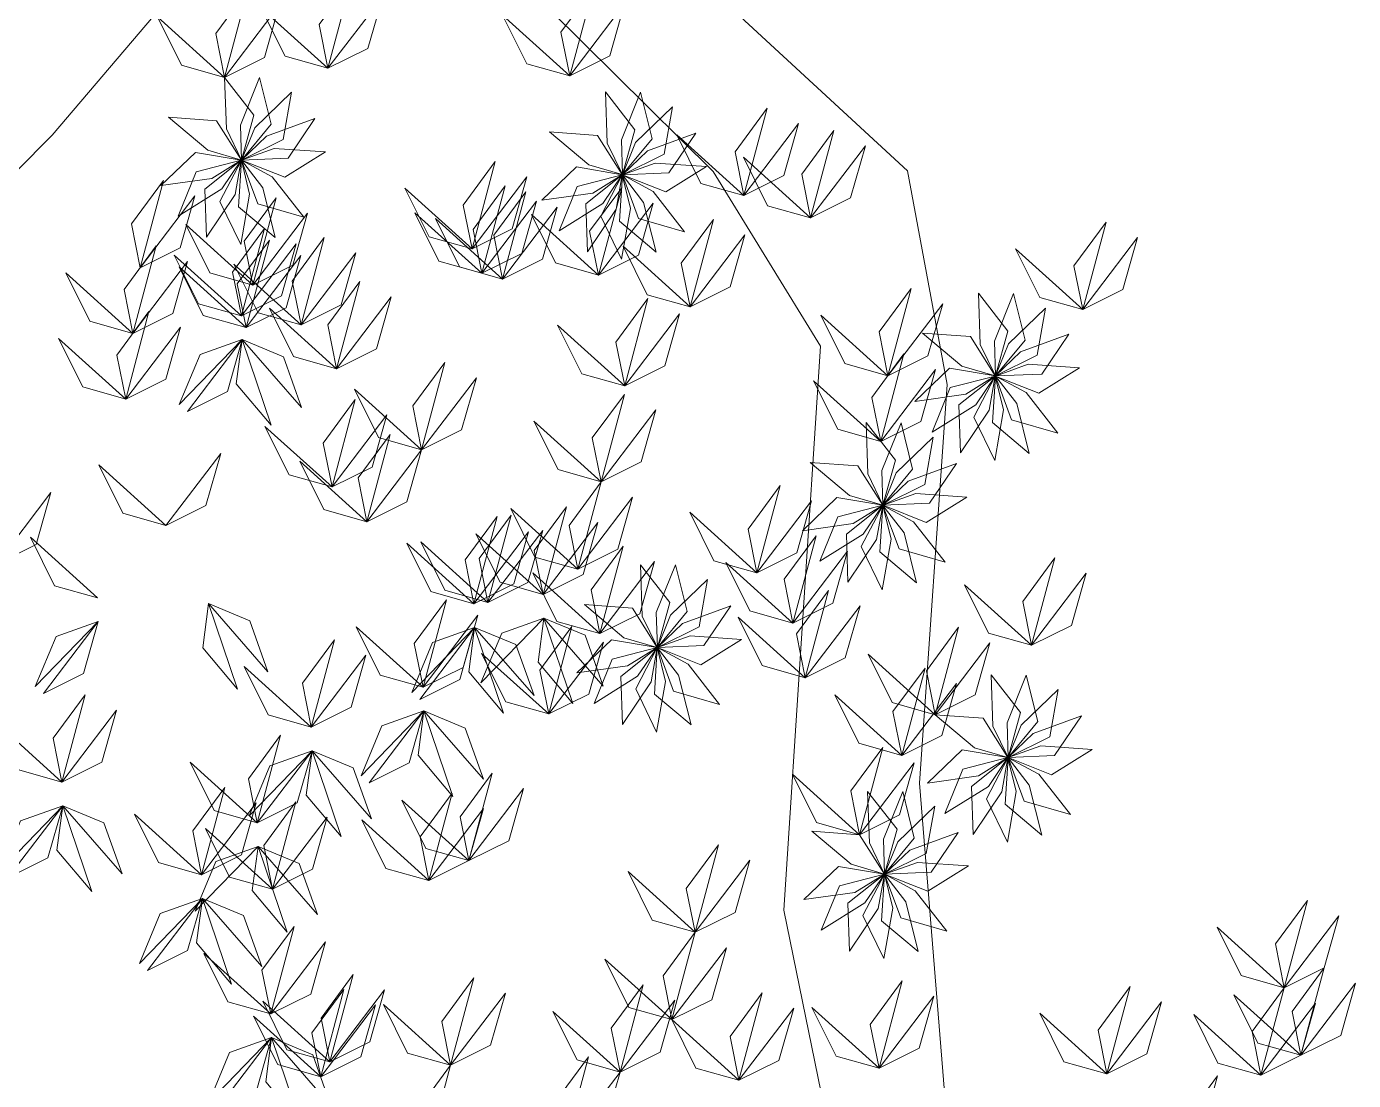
# Model space of a CAD drawing. Header units: inches. Extents: x -173 to 14008, y -3334 to 10368.
# Drawn here: x 12280.6 to 12368.6, y 592.5 to 662.4 of the extents above; entities that cross this region are included whole.
import ezdxf

# ---------------------------------------------------------------- set-up
doc = ezdxf.new("R2010")
doc.units = ezdxf.units.IN
doc.header["$MEASUREMENT"] = 0
doc.layers.add('ARREDAMENTO', color=8, linetype='Continuous', lineweight=18)

msp = doc.modelspace()

# ---------------------------------------------------------------- linework, layer by layer
at = {"layer": 'ARREDAMENTO', "linetype": 'Continuous', "lineweight": 0}
for points in [[(12341.847, 587.105), (12339.817, 612.244), (12341.65, 638.687), (12339.017, 652.863), (12320.252, 670.2), (12309.891, 681.766), (12326.626, 689.568), (12362.691, 700.667), (12394.265, 705.947)], [(12228.348, 591.828), (12236.691, 602.177), (12243.089, 615.097), (12248.208, 625.433), (12256.563, 632.558), (12272.633, 645.515), (12282.267, 655.224), (12293.821, 668.809), (12302.188, 672.71), (12313.177, 665.659), (12326.121, 652.813), (12333.258, 641.234), (12330.822, 603.828), (12334.107, 587.721)]]:
    msp.add_lwpolyline(points, dxfattribs=at)
at = {"layer": 'ARREDAMENTO', "lineweight": 0}
for points in [[(12293.711, 659.062), (12293.126, 661.969), (12295.253, 664.859), (12293.711, 659.062)], [(12300.575, 659.66), (12299.99, 662.566), (12302.118, 665.456), (12300.575, 659.66)], [(12316.616, 659.157), (12316.031, 662.063), (12318.158, 664.953), (12316.616, 659.157)], [(12293.711, 659.062), (12296.364, 660.383), (12297.341, 663.836), (12293.711, 659.062)], [(12300.575, 659.66), (12303.229, 660.981), (12304.206, 664.434), (12300.575, 659.66)], [(12316.616, 659.157), (12319.27, 660.478), (12320.247, 663.931), (12316.616, 659.157)], [(12293.711, 659.062), (12290.858, 659.869), (12289.258, 663.081), (12293.711, 659.062)], [(12300.575, 659.66), (12297.723, 660.467), (12296.123, 663.679), (12300.575, 659.66)], [(12316.616, 659.157), (12313.763, 659.964), (12312.164, 663.176), (12316.616, 659.157)], [(12293.711, 659.062), (12293.83, 655.656), (12294.834, 653.579), (12295.663, 656.55), (12293.711, 659.062)], [(12296.041, 659.043), (12294.764, 655.883), (12294.837, 653.578), (12296.803, 655.954), (12296.041, 659.043)], [(12298.162, 658.078), (12295.711, 655.71), (12294.839, 653.575), (12297.602, 654.946), (12298.162, 658.078)], [(12318.985, 658.091), (12319.104, 654.685), (12320.108, 652.608), (12320.938, 655.579), (12318.985, 658.091)], [(12321.315, 658.072), (12320.039, 654.912), (12320.111, 652.607), (12322.078, 654.983), (12321.315, 658.072)], [(12323.437, 657.107), (12320.985, 654.739), (12320.114, 652.604), (12322.876, 653.975), (12323.437, 657.107)], [(12328.172, 651.222), (12327.587, 654.128), (12329.714, 657.018), (12328.172, 651.222)], [(12290, 656.413), (12292.611, 654.222), (12294.826, 653.578), (12293.174, 656.183), (12290, 656.413)], [(12299.708, 656.334), (12296.505, 655.168), (12294.84, 653.571), (12297.922, 653.7), (12299.708, 656.334)], [(12328.172, 651.222), (12330.825, 652.543), (12331.802, 655.996), (12328.172, 651.222)], [(12315.275, 655.442), (12317.886, 653.251), (12320.101, 652.607), (12318.448, 655.212), (12315.275, 655.442)], [(12324.982, 655.363), (12321.779, 654.197), (12320.115, 652.6), (12323.196, 652.729), (12324.982, 655.363)], [(12328.172, 651.222), (12325.319, 652.029), (12323.72, 655.241), (12328.172, 651.222)], [(12332.599, 649.742), (12332.014, 652.648), (12334.141, 655.538), (12332.599, 649.742)], [(12300.41, 654.111), (12297.01, 654.349), (12294.84, 653.567), (12297.707, 652.432), (12300.41, 654.111)], [(12332.599, 649.742), (12335.253, 651.063), (12336.23, 654.516), (12332.599, 649.742)], [(12289.487, 651.882), (12292.862, 652.357), (12294.822, 653.572), (12291.781, 654.087), (12289.487, 651.882)], [(12290.636, 649.854), (12293.526, 651.661), (12294.822, 653.568), (12291.835, 652.802), (12290.636, 649.854)], [(12292.51, 648.469), (12294.416, 651.295), (12294.824, 653.565), (12292.407, 651.649), (12292.51, 648.469)], [(12294.786, 647.966), (12295.377, 651.323), (12294.827, 653.563), (12293.398, 650.829), (12294.786, 647.966)], [(12297.069, 648.432), (12296.244, 651.739), (12294.831, 653.562), (12294.637, 650.483), (12297.069, 648.432)], [(12298.966, 649.786), (12296.867, 652.472), (12294.834, 653.562), (12295.909, 650.671), (12298.966, 649.786)], [(12310.131, 647.687), (12309.546, 650.594), (12311.674, 653.484), (12310.131, 647.687)], [(12325.684, 653.14), (12322.284, 653.378), (12320.114, 652.596), (12322.982, 651.461), (12325.684, 653.14)], [(12332.599, 649.742), (12329.746, 650.549), (12328.147, 653.761), (12332.599, 649.742)], [(12310.131, 647.687), (12312.785, 649.008), (12313.762, 652.462), (12310.131, 647.687)], [(12314.761, 650.911), (12318.136, 651.386), (12320.097, 652.601), (12317.055, 653.116), (12314.761, 650.911)], [(12315.91, 648.883), (12318.8, 650.69), (12320.097, 652.597), (12317.109, 651.831), (12315.91, 648.883)], [(12317.784, 647.498), (12319.69, 650.324), (12320.099, 652.594), (12317.681, 650.678), (12317.784, 647.498)], [(12320.06, 646.995), (12320.652, 650.352), (12320.101, 652.592), (12318.672, 649.858), (12320.06, 646.995)], [(12322.344, 647.461), (12321.519, 650.768), (12320.105, 652.591), (12319.911, 649.512), (12322.344, 647.461)], [(12324.24, 648.816), (12322.142, 651.501), (12320.109, 652.591), (12321.184, 649.7), (12324.24, 648.816)], [(12288.112, 646.431), (12287.527, 649.337), (12289.654, 652.227), (12288.112, 646.431)], [(12310.131, 647.687), (12307.279, 648.494), (12305.679, 651.707), (12310.131, 647.687)], [(12310.787, 646.065), (12310.202, 648.971), (12312.33, 651.861), (12310.787, 646.065)], [(12318.52, 645.946), (12317.935, 648.853), (12320.063, 651.743), (12318.52, 645.946)], [(12288.112, 646.431), (12290.765, 647.752), (12291.742, 651.205), (12288.112, 646.431)], [(12295.59, 645.285), (12295.005, 648.191), (12297.133, 651.081), (12295.59, 645.285)], [(12310.787, 646.065), (12313.441, 647.386), (12314.418, 650.839), (12310.787, 646.065)], [(12312.154, 645.68), (12311.569, 648.586), (12313.696, 651.476), (12312.154, 645.68)], [(12318.52, 645.946), (12321.174, 647.268), (12322.151, 650.721), (12318.52, 645.946)], [(12295.59, 645.285), (12298.244, 646.606), (12299.221, 650.059), (12295.59, 645.285)], [(12310.787, 646.065), (12307.935, 646.872), (12306.335, 650.084), (12310.787, 646.065)], [(12312.154, 645.68), (12314.808, 647.001), (12315.785, 650.454), (12312.154, 645.68)], [(12318.52, 645.946), (12315.668, 646.753), (12314.068, 649.966), (12318.52, 645.946)], [(12295.59, 645.285), (12292.738, 646.092), (12291.138, 649.304), (12295.59, 645.285)], [(12294.827, 643.244), (12294.242, 646.15), (12296.369, 649.04), (12294.827, 643.244)], [(12312.154, 645.68), (12309.301, 646.487), (12307.702, 649.699), (12312.154, 645.68)], [(12324.602, 643.839), (12324.017, 646.745), (12326.145, 649.635), (12324.602, 643.839)], [(12350.653, 643.663), (12350.069, 646.569), (12352.196, 649.459), (12350.653, 643.663)], [(12295.144, 642.465), (12294.559, 645.371), (12296.687, 648.261), (12295.144, 642.465)], [(12294.827, 643.244), (12297.481, 644.565), (12298.458, 648.018), (12294.827, 643.244)], [(12298.786, 642.647), (12298.202, 645.553), (12300.329, 648.443), (12298.786, 642.647)], [(12324.602, 643.839), (12327.256, 645.16), (12328.233, 648.613), (12324.602, 643.839)], [(12350.653, 643.663), (12353.307, 644.984), (12354.284, 648.437), (12350.653, 643.663)], [(12287.633, 642.079), (12287.048, 644.986), (12289.175, 647.876), (12287.633, 642.079)], [(12294.827, 643.244), (12291.974, 644.051), (12290.375, 647.263), (12294.827, 643.244)], [(12295.144, 642.465), (12297.798, 643.786), (12298.775, 647.239), (12295.144, 642.465)], [(12298.786, 642.647), (12301.44, 643.968), (12302.417, 647.421), (12298.786, 642.647)], [(12324.602, 643.839), (12321.75, 644.645), (12320.15, 647.858), (12324.602, 643.839)], [(12350.653, 643.663), (12347.801, 644.469), (12346.201, 647.682), (12350.653, 643.663)], [(12287.633, 642.079), (12290.287, 643.4), (12291.264, 646.853), (12287.633, 642.079)], [(12295.144, 642.465), (12292.292, 643.271), (12290.692, 646.484), (12295.144, 642.465)], [(12298.786, 642.647), (12295.934, 643.454), (12294.334, 646.666), (12298.786, 642.647)], [(12287.633, 642.079), (12284.78, 642.886), (12283.181, 646.099), (12287.633, 642.079)], [(12301.141, 639.736), (12300.556, 642.642), (12302.684, 645.532), (12301.141, 639.736)], [(12301.141, 639.736), (12303.795, 641.057), (12304.772, 644.51), (12301.141, 639.736)], [(12337.728, 639.27), (12337.143, 642.176), (12339.27, 645.066), (12337.728, 639.27)], [(12343.735, 644.747), (12343.855, 641.34), (12344.858, 639.264), (12345.688, 642.234), (12343.735, 644.747)], [(12346.066, 644.728), (12344.789, 641.567), (12344.862, 639.262), (12346.828, 641.638), (12346.066, 644.728)], [(12301.141, 639.736), (12298.289, 640.543), (12296.689, 643.755), (12301.141, 639.736)], [(12320.261, 638.601), (12319.677, 641.507), (12321.804, 644.397), (12320.261, 638.601)], [(12337.728, 639.27), (12340.382, 640.591), (12341.359, 644.044), (12337.728, 639.27)], [(12348.187, 643.762), (12345.736, 641.395), (12344.864, 639.259), (12347.627, 640.63), (12348.187, 643.762)], [(12287.154, 637.728), (12286.569, 640.634), (12288.696, 643.524), (12287.154, 637.728)], [(12320.261, 638.601), (12322.915, 639.922), (12323.892, 643.375), (12320.261, 638.601)], [(12337.728, 639.27), (12334.875, 640.076), (12333.276, 643.289), (12337.728, 639.27)], [(12287.154, 637.728), (12289.808, 639.049), (12290.785, 642.502), (12287.154, 637.728)], [(12320.261, 638.601), (12317.409, 639.408), (12315.809, 642.62), (12320.261, 638.601)], [(12340.025, 642.097), (12342.636, 639.906), (12344.851, 639.262), (12343.199, 641.867), (12340.025, 642.097)], [(12349.733, 642.018), (12346.53, 640.852), (12344.865, 639.255), (12347.947, 639.384), (12349.733, 642.018)], [(12287.154, 637.728), (12284.301, 638.535), (12282.702, 641.747), (12287.154, 637.728)], [(12294.879, 641.677), (12292.087, 640.681), (12290.705, 637.369), (12294.879, 641.677)], [(12291.248, 636.903), (12293.902, 638.224), (12294.879, 641.677), (12291.248, 636.903)], [(12294.879, 641.677), (12294.49, 638.738), (12296.805, 635.997), (12294.879, 641.677)], [(12294.879, 641.677), (12297.615, 640.536), (12298.821, 637.156), (12294.879, 641.677)], [(12306.79, 634.361), (12306.205, 637.267), (12308.332, 640.157), (12306.79, 634.361)], [(12337.249, 634.918), (12336.664, 637.825), (12338.791, 640.715), (12337.249, 634.918)], [(12337.249, 634.918), (12339.903, 636.239), (12340.88, 639.693), (12337.249, 634.918)], [(12339.512, 637.566), (12342.887, 638.041), (12344.847, 639.256), (12341.806, 639.771), (12339.512, 637.566)], [(12340.66, 635.539), (12343.551, 637.345), (12344.847, 639.253), (12341.86, 638.486), (12340.66, 635.539)], [(12342.535, 634.153), (12344.441, 636.979), (12344.849, 639.249), (12342.432, 637.334), (12342.535, 634.153)], [(12344.81, 633.65), (12345.402, 637.007), (12344.852, 639.247), (12343.423, 636.514), (12344.81, 633.65)], [(12347.094, 634.116), (12346.269, 637.423), (12344.855, 639.246), (12344.662, 636.168), (12347.094, 634.116)], [(12348.991, 635.471), (12346.892, 638.156), (12344.859, 639.246), (12345.934, 636.355), (12348.991, 635.471)], [(12350.435, 639.795), (12347.035, 640.033), (12344.864, 639.252), (12347.732, 638.116), (12350.435, 639.795)], [(12306.79, 634.361), (12303.937, 635.168), (12302.338, 638.38), (12306.79, 634.361)], [(12306.79, 634.361), (12309.443, 635.682), (12310.42, 639.135), (12306.79, 634.361)], [(12337.249, 634.918), (12334.396, 635.725), (12332.797, 638.938), (12337.249, 634.918)], [(12300.841, 631.896), (12300.256, 634.802), (12302.384, 637.692), (12300.841, 631.896)], [(12318.694, 632.237), (12318.109, 635.143), (12320.237, 638.033), (12318.694, 632.237)], [(12300.841, 631.896), (12303.495, 633.217), (12304.472, 636.67), (12300.841, 631.896)], [(12318.694, 632.237), (12321.348, 633.558), (12322.325, 637.011), (12318.694, 632.237)], [(12300.841, 631.896), (12297.989, 632.703), (12296.389, 635.915), (12300.841, 631.896)], [(12318.694, 632.237), (12315.842, 633.044), (12314.242, 636.256), (12318.694, 632.237)], [(12336.273, 636.175), (12336.392, 632.768), (12337.396, 630.692), (12338.225, 633.662), (12336.273, 636.175)], [(12338.603, 636.156), (12337.327, 632.995), (12337.399, 630.69), (12339.365, 633.066), (12338.603, 636.156)], [(12303.159, 629.587), (12302.574, 632.493), (12304.701, 635.383), (12303.159, 629.587)], [(12340.725, 635.19), (12338.273, 632.823), (12337.401, 630.687), (12340.164, 632.058), (12340.725, 635.19)], [(12289.824, 629.341), (12292.478, 630.662), (12293.455, 634.115), (12289.824, 629.341)], [(12303.159, 629.587), (12305.813, 630.908), (12306.79, 634.361), (12303.159, 629.587)], [(12289.824, 629.341), (12286.971, 630.148), (12285.372, 633.36), (12289.824, 629.341)], [(12303.159, 629.587), (12300.306, 630.394), (12298.707, 633.606), (12303.159, 629.587)], [(12332.562, 633.525), (12335.173, 631.334), (12337.388, 630.69), (12335.736, 633.295), (12332.562, 633.525)], [(12342.27, 633.446), (12339.067, 632.28), (12337.402, 630.683), (12340.484, 630.812), (12342.27, 633.446)], [(12317.152, 626.441), (12316.567, 629.347), (12318.694, 632.237), (12317.152, 626.441)], [(12278.557, 626.761), (12281.211, 628.082), (12282.188, 631.535), (12278.557, 626.761)], [(12329.035, 626.199), (12328.45, 629.105), (12330.577, 631.995), (12329.035, 626.199)], [(12342.972, 631.223), (12339.572, 631.461), (12337.402, 630.68), (12340.269, 629.544), (12342.972, 631.223)], [(12317.152, 626.441), (12314.299, 627.248), (12312.7, 630.46), (12317.152, 626.441)], [(12314.847, 624.771), (12314.262, 627.677), (12316.39, 630.567), (12314.847, 624.771)], [(12317.152, 626.441), (12319.806, 627.762), (12320.783, 631.215), (12317.152, 626.441)], [(12329.035, 626.199), (12331.689, 627.52), (12332.666, 630.973), (12329.035, 626.199)], [(12332.049, 628.994), (12335.424, 629.469), (12337.384, 630.684), (12334.343, 631.199), (12332.049, 628.994)], [(12333.198, 626.966), (12336.088, 628.773), (12337.385, 630.681), (12334.397, 629.914), (12333.198, 626.966)], [(12335.072, 625.581), (12336.978, 628.407), (12337.386, 630.677), (12334.969, 628.762), (12335.072, 625.581)], [(12337.348, 625.078), (12337.939, 628.435), (12337.389, 630.675), (12335.96, 627.942), (12337.348, 625.078)], [(12339.631, 625.544), (12338.806, 628.851), (12337.393, 630.674), (12337.199, 627.596), (12339.631, 625.544)], [(12341.528, 626.899), (12339.429, 629.584), (12337.396, 630.674), (12338.471, 627.783), (12341.528, 626.899)], [(12310.252, 624.147), (12309.667, 627.053), (12311.794, 629.943), (12310.252, 624.147)], [(12311.188, 624.237), (12310.603, 627.144), (12312.731, 630.034), (12311.188, 624.237)], [(12314.847, 624.771), (12317.501, 626.092), (12318.478, 629.545), (12314.847, 624.771)], [(12329.035, 626.199), (12326.182, 627.006), (12324.583, 630.218), (12329.035, 626.199)], [(12310.252, 624.147), (12312.905, 625.468), (12313.882, 628.921), (12310.252, 624.147)], [(12314.847, 624.771), (12311.995, 625.578), (12310.395, 628.79), (12314.847, 624.771)], [(12311.188, 624.237), (12313.842, 625.559), (12314.819, 629.012), (12311.188, 624.237)], [(12331.423, 622.864), (12330.838, 625.77), (12332.966, 628.66), (12331.423, 622.864)], [(12285.279, 624.54), (12282.426, 625.347), (12280.827, 628.559), (12285.279, 624.54)], [(12310.252, 624.147), (12307.399, 624.954), (12305.8, 628.166), (12310.252, 624.147)], [(12311.188, 624.237), (12308.336, 625.044), (12306.736, 628.257), (12311.188, 624.237)], [(12318.611, 622.17), (12318.026, 625.077), (12320.153, 627.967), (12318.611, 622.17)], [(12318.611, 622.17), (12321.265, 623.491), (12322.242, 626.944), (12318.611, 622.17)], [(12331.423, 622.864), (12328.571, 623.671), (12326.971, 626.883), (12331.423, 622.864)], [(12331.423, 622.864), (12334.077, 624.185), (12335.054, 627.638), (12331.423, 622.864)], [(12347.256, 621.395), (12346.671, 624.301), (12348.798, 627.191), (12347.256, 621.395)], [(12318.611, 622.17), (12315.758, 622.977), (12314.159, 626.19), (12318.611, 622.17)], [(12321.305, 626.74), (12321.424, 623.333), (12322.428, 621.256), (12323.258, 624.227), (12321.305, 626.74)], [(12323.636, 626.721), (12322.359, 623.56), (12322.432, 621.255), (12324.398, 623.631), (12323.636, 626.721)], [(12347.256, 621.395), (12349.909, 622.716), (12350.886, 626.169), (12347.256, 621.395)], [(12325.757, 625.755), (12323.306, 623.387), (12322.434, 621.252), (12325.197, 622.623), (12325.757, 625.755)], [(12347.256, 621.395), (12344.403, 622.202), (12342.803, 625.414), (12347.256, 621.395)], [(12306.888, 618.608), (12306.303, 621.514), (12308.43, 624.404), (12306.888, 618.608)], [(12306.888, 618.608), (12306.303, 621.514), (12308.43, 624.404), (12306.888, 618.608)], [(12332.243, 619.241), (12331.658, 622.147), (12333.786, 625.037), (12332.243, 619.241)], [(12292.651, 624.166), (12292.261, 621.228), (12294.577, 618.486), (12292.651, 624.166)], [(12292.651, 624.166), (12295.387, 623.025), (12296.593, 619.645), (12292.651, 624.166)], [(12306.888, 618.608), (12309.542, 619.929), (12310.519, 623.382), (12306.888, 618.608)], [(12306.888, 618.608), (12309.542, 619.929), (12310.519, 623.382), (12306.888, 618.608)], [(12317.595, 624.09), (12320.206, 621.899), (12322.421, 621.255), (12320.769, 623.86), (12317.595, 624.09)], [(12327.303, 624.011), (12324.1, 622.845), (12322.435, 621.248), (12325.517, 621.377), (12327.303, 624.011)], [(12332.243, 619.241), (12334.897, 620.562), (12335.874, 624.015), (12332.243, 619.241)], [(12285.331, 622.973), (12282.539, 621.978), (12281.157, 618.666), (12285.331, 622.973)], [(12281.7, 618.199), (12284.354, 619.52), (12285.331, 622.973), (12281.7, 618.199)], [(12306.888, 618.608), (12304.035, 619.415), (12302.436, 622.627), (12306.888, 618.608)], [(12306.888, 618.608), (12304.035, 619.415), (12302.436, 622.627), (12306.888, 618.608)], [(12310.304, 622.58), (12307.512, 621.585), (12306.13, 618.273), (12310.304, 622.58)], [(12306.673, 617.806), (12309.327, 619.127), (12310.304, 622.58), (12306.673, 617.806)], [(12310.304, 622.58), (12309.914, 619.641), (12312.23, 616.9), (12310.304, 622.58)], [(12310.304, 622.58), (12313.04, 621.439), (12314.245, 618.059), (12310.304, 622.58)], [(12314.9, 623.204), (12312.107, 622.209), (12310.726, 618.897), (12314.9, 623.204)], [(12314.9, 623.204), (12314.51, 620.265), (12316.826, 617.524), (12314.9, 623.204)], [(12315.22, 616.838), (12314.635, 619.744), (12316.762, 622.634), (12315.22, 616.838)], [(12314.9, 623.204), (12317.636, 622.063), (12318.841, 618.683), (12314.9, 623.204)], [(12332.243, 619.241), (12329.391, 620.047), (12327.791, 623.26), (12332.243, 619.241)], [(12340.864, 616.791), (12340.279, 619.697), (12342.406, 622.587), (12340.864, 616.791)], [(12299.463, 615.967), (12298.878, 618.874), (12301.005, 621.764), (12299.463, 615.967)], [(12315.22, 616.838), (12317.874, 618.159), (12318.851, 621.612), (12315.22, 616.838)], [(12317.081, 619.559), (12320.457, 620.034), (12322.417, 621.249), (12319.376, 621.764), (12317.081, 619.559)], [(12328.005, 621.788), (12324.605, 622.026), (12322.434, 621.244), (12325.302, 620.109), (12328.005, 621.788)], [(12299.463, 615.967), (12302.116, 617.288), (12303.093, 620.741), (12299.463, 615.967)], [(12315.22, 616.838), (12312.367, 617.645), (12310.768, 620.857), (12315.22, 616.838)], [(12318.23, 617.531), (12321.121, 619.338), (12322.417, 621.246), (12319.43, 620.479), (12318.23, 617.531)], [(12320.105, 616.146), (12322.01, 618.972), (12322.419, 621.242), (12320.001, 619.326), (12320.105, 616.146)], [(12322.38, 615.643), (12322.972, 619), (12322.422, 621.24), (12320.993, 618.506), (12322.38, 615.643)], [(12324.664, 616.109), (12323.839, 619.416), (12322.425, 621.239), (12322.231, 618.16), (12324.664, 616.109)], [(12326.561, 617.464), (12324.462, 620.149), (12322.429, 621.239), (12323.504, 618.348), (12326.561, 617.464)], [(12340.864, 616.791), (12338.011, 617.598), (12336.412, 620.81), (12340.864, 616.791)], [(12340.864, 616.791), (12343.518, 618.112), (12344.495, 621.565), (12340.864, 616.791)], [(12299.463, 615.967), (12296.61, 616.774), (12295.01, 619.987), (12299.463, 615.967)], [(12338.647, 614.088), (12338.062, 616.994), (12340.19, 619.884), (12338.647, 614.088)], [(12344.574, 619.441), (12344.693, 616.034), (12345.697, 613.958), (12346.527, 616.928), (12344.574, 619.441)], [(12346.905, 619.422), (12345.628, 616.261), (12345.7, 613.956), (12347.667, 616.332), (12346.905, 619.422)], [(12282.922, 612.322), (12282.337, 615.228), (12284.464, 618.118), (12282.922, 612.322)], [(12338.647, 614.088), (12335.795, 614.895), (12334.195, 618.107), (12338.647, 614.088)], [(12338.647, 614.088), (12341.301, 615.409), (12342.278, 618.862), (12338.647, 614.088)], [(12349.026, 618.456), (12346.574, 616.089), (12345.703, 613.953), (12348.466, 615.324), (12349.026, 618.456)], [(12282.922, 612.322), (12280.069, 613.128), (12278.47, 616.341), (12282.922, 612.322)], [(12282.922, 612.322), (12285.576, 613.643), (12286.553, 617.096), (12282.922, 612.322)], [(12306.94, 617.041), (12304.148, 616.046), (12302.766, 612.734), (12306.94, 617.041)], [(12303.309, 612.267), (12305.963, 613.588), (12306.94, 617.041), (12303.309, 612.267)], [(12306.94, 617.041), (12306.551, 614.102), (12308.866, 611.361), (12306.94, 617.041)], [(12306.94, 617.041), (12309.676, 615.9), (12310.882, 612.52), (12306.94, 617.041)], [(12340.864, 616.791), (12343.475, 614.6), (12345.69, 613.956), (12344.037, 616.561), (12340.864, 616.791)], [(12350.571, 616.712), (12347.369, 615.546), (12345.704, 613.949), (12348.785, 614.078), (12350.571, 616.712)], [(12295.884, 609.626), (12295.299, 612.533), (12297.427, 615.423), (12295.884, 609.626)], [(12335.842, 608.829), (12335.257, 611.735), (12337.384, 614.625), (12335.842, 608.829)], [(12351.274, 614.489), (12347.873, 614.727), (12345.703, 613.946), (12348.571, 612.81), (12351.274, 614.489)], [(12295.884, 609.626), (12293.032, 610.433), (12291.432, 613.645), (12295.884, 609.626)], [(12299.515, 614.4), (12296.723, 613.405), (12295.341, 610.093), (12299.515, 614.4)], [(12295.884, 609.626), (12298.538, 610.947), (12299.515, 614.4), (12295.884, 609.626)], [(12299.515, 614.4), (12299.125, 611.462), (12301.441, 608.72), (12299.515, 614.4)], [(12299.515, 614.4), (12302.251, 613.259), (12303.456, 609.879), (12299.515, 614.4)], [(12340.35, 612.26), (12343.725, 612.735), (12345.686, 613.95), (12342.645, 614.465), (12340.35, 612.26)], [(12341.499, 610.233), (12344.39, 612.039), (12345.686, 613.947), (12342.698, 613.18), (12341.499, 610.233)], [(12343.373, 608.847), (12345.279, 611.673), (12345.688, 613.943), (12343.27, 612.028), (12343.373, 608.847)], [(12345.649, 608.344), (12346.241, 611.701), (12345.691, 613.941), (12344.261, 611.208), (12345.649, 608.344)], [(12347.933, 608.81), (12347.108, 612.117), (12345.694, 613.94), (12345.5, 610.862), (12347.933, 608.81)], [(12349.829, 610.165), (12347.731, 612.85), (12345.698, 613.94), (12346.773, 611.049), (12349.829, 610.165)], [(12309.92, 607.112), (12309.335, 610.018), (12311.462, 612.908), (12309.92, 607.112)], [(12335.842, 608.829), (12332.989, 609.635), (12331.389, 612.848), (12335.842, 608.829)], [(12335.842, 608.829), (12338.495, 610.15), (12339.472, 613.603), (12335.842, 608.829)], [(12292.186, 606.173), (12291.601, 609.079), (12293.729, 611.969), (12292.186, 606.173)], [(12309.92, 607.112), (12312.573, 608.433), (12313.55, 611.886), (12309.92, 607.112)], [(12296.899, 605.219), (12296.315, 608.125), (12298.442, 611.015), (12296.899, 605.219)], [(12309.92, 607.112), (12307.067, 607.919), (12305.467, 611.131), (12309.92, 607.112)], [(12307.266, 605.791), (12306.681, 608.697), (12308.808, 611.587), (12307.266, 605.791)], [(12336.378, 611.708), (12336.497, 608.302), (12337.501, 606.225), (12338.331, 609.196), (12336.378, 611.708)], [(12338.709, 611.689), (12337.432, 608.529), (12337.505, 606.223), (12339.471, 608.6), (12338.709, 611.689)], [(12282.974, 610.755), (12280.182, 609.759), (12278.8, 606.447), (12282.974, 610.755)], [(12279.343, 605.981), (12281.997, 607.302), (12282.974, 610.755), (12279.343, 605.981)], [(12282.974, 610.755), (12282.585, 607.816), (12284.9, 605.074), (12282.974, 610.755)], [(12282.974, 610.755), (12285.71, 609.614), (12286.916, 606.234), (12282.974, 610.755)], [(12292.186, 606.173), (12289.334, 606.98), (12287.734, 610.192), (12292.186, 606.173)], [(12292.186, 606.173), (12294.84, 607.494), (12295.817, 610.947), (12292.186, 606.173)], [(12307.266, 605.791), (12309.92, 607.112), (12310.897, 610.565), (12307.266, 605.791)], [(12340.83, 610.724), (12338.379, 608.356), (12337.507, 606.221), (12340.27, 607.592), (12340.83, 610.724)], [(12296.899, 605.219), (12299.553, 606.54), (12300.53, 609.993), (12296.899, 605.219)], [(12307.266, 605.791), (12304.413, 606.598), (12302.814, 609.81), (12307.266, 605.791)], [(12296.899, 605.219), (12294.047, 606.026), (12292.447, 609.238), (12296.899, 605.219)], [(12332.668, 609.058), (12335.279, 606.868), (12337.494, 606.224), (12335.842, 608.829), (12332.668, 609.058)], [(12342.376, 608.979), (12339.173, 607.813), (12337.508, 606.217), (12340.59, 606.346), (12342.376, 608.979)], [(12295.937, 608.059), (12293.144, 607.064), (12291.763, 603.752), (12295.937, 608.059)], [(12295.937, 608.059), (12295.547, 605.121), (12297.862, 602.379), (12295.937, 608.059)], [(12295.937, 608.059), (12298.673, 606.918), (12299.878, 603.538), (12295.937, 608.059)], [(12324.933, 602.362), (12324.348, 605.268), (12326.476, 608.158), (12324.933, 602.362)], [(12324.933, 602.362), (12327.587, 603.683), (12328.564, 607.136), (12324.933, 602.362)], [(12332.154, 604.528), (12335.53, 605.003), (12337.49, 606.218), (12334.449, 606.733), (12332.154, 604.528)], [(12343.078, 606.757), (12339.678, 606.995), (12337.507, 606.213), (12340.375, 605.078), (12343.078, 606.757)], [(12324.933, 602.362), (12322.081, 603.169), (12320.481, 606.381), (12324.933, 602.362)], [(12333.303, 602.5), (12336.194, 604.307), (12337.49, 606.214), (12334.503, 605.447), (12333.303, 602.5)], [(12335.178, 601.115), (12337.083, 603.941), (12337.492, 606.211), (12335.074, 604.295), (12335.178, 601.115)], [(12337.453, 600.612), (12338.045, 603.969), (12337.495, 606.209), (12336.066, 603.475), (12337.453, 600.612)], [(12339.737, 601.078), (12338.912, 604.385), (12337.498, 606.208), (12337.304, 603.129), (12339.737, 601.078)], [(12341.634, 602.432), (12339.535, 605.118), (12337.502, 606.208), (12338.577, 603.317), (12341.634, 602.432)], [(12292.239, 604.606), (12289.446, 603.611), (12288.065, 600.299), (12292.239, 604.606)], [(12288.608, 599.832), (12291.262, 601.153), (12292.239, 604.606), (12288.608, 599.832)], [(12292.239, 604.606), (12291.849, 601.667), (12294.165, 598.926), (12292.239, 604.606)], [(12292.239, 604.606), (12294.975, 603.465), (12296.18, 600.085), (12292.239, 604.606)], [(12364.015, 598.679), (12363.431, 601.585), (12365.558, 604.475), (12364.015, 598.679)], [(12364.015, 598.679), (12366.669, 600), (12367.646, 603.453), (12364.015, 598.679)], [(12296.781, 596.945), (12296.196, 599.851), (12298.323, 602.741), (12296.781, 596.945)], [(12323.391, 596.566), (12322.806, 599.472), (12324.933, 602.362), (12323.391, 596.566)], [(12364.015, 598.679), (12361.163, 599.486), (12359.563, 602.698), (12364.015, 598.679)], [(12296.781, 596.945), (12299.434, 598.266), (12300.411, 601.719), (12296.781, 596.945)], [(12323.391, 596.566), (12326.045, 597.887), (12327.022, 601.34), (12323.391, 596.566)], [(12296.781, 596.945), (12293.928, 597.752), (12292.328, 600.964), (12296.781, 596.945)], [(12323.391, 596.566), (12320.538, 597.373), (12318.939, 600.585), (12323.391, 596.566)], [(12300.7, 593.767), (12300.115, 596.673), (12302.242, 599.563), (12300.7, 593.767)], [(12365.127, 594.204), (12364.542, 597.11), (12366.669, 600), (12365.127, 594.204)], [(12308.713, 593.543), (12308.128, 596.449), (12310.256, 599.339), (12308.713, 593.543)], [(12319.953, 593.085), (12319.368, 595.991), (12321.496, 598.881), (12319.953, 593.085)], [(12337.139, 593.345), (12336.554, 596.251), (12338.682, 599.141), (12337.139, 593.345)], [(12352.251, 592.973), (12351.667, 595.879), (12353.794, 598.769), (12352.251, 592.973)], [(12362.473, 592.883), (12361.888, 595.789), (12364.015, 598.679), (12362.473, 592.883)], [(12365.127, 594.204), (12367.781, 595.525), (12368.758, 598.978), (12365.127, 594.204)], [(12300.089, 592.778), (12299.504, 595.685), (12301.632, 598.575), (12300.089, 592.778)], [(12300.7, 593.767), (12303.354, 595.088), (12304.331, 598.541), (12300.7, 593.767)], [(12308.713, 593.543), (12311.367, 594.864), (12312.344, 598.317), (12308.713, 593.543)], [(12319.953, 593.085), (12322.607, 594.406), (12323.584, 597.859), (12319.953, 593.085)], [(12327.843, 592.547), (12327.258, 595.453), (12329.385, 598.343), (12327.843, 592.547)], [(12337.139, 593.345), (12339.793, 594.666), (12340.77, 598.119), (12337.139, 593.345)], [(12365.127, 594.204), (12362.274, 595.01), (12360.675, 598.223), (12365.127, 594.204)], [(12300.7, 593.767), (12297.847, 594.574), (12296.248, 597.786), (12300.7, 593.767)], [(12300.089, 592.778), (12302.743, 594.099), (12303.72, 597.552), (12300.089, 592.778)], [(12308.713, 593.543), (12305.861, 594.35), (12304.261, 597.562), (12308.713, 593.543)], [(12319.953, 593.085), (12317.101, 593.891), (12315.501, 597.104), (12319.953, 593.085)], [(12327.843, 592.547), (12330.497, 593.868), (12331.474, 597.321), (12327.843, 592.547)], [(12337.139, 593.345), (12334.287, 594.151), (12332.687, 597.364), (12337.139, 593.345)], [(12352.251, 592.973), (12349.399, 593.779), (12347.799, 596.992), (12352.251, 592.973)], [(12352.251, 592.973), (12354.905, 594.294), (12355.882, 597.747), (12352.251, 592.973)], [(12362.473, 592.883), (12365.127, 594.204), (12366.104, 597.657), (12362.473, 592.883)], [(12300.089, 592.778), (12297.237, 593.585), (12295.637, 596.797), (12300.089, 592.778)], [(12327.843, 592.547), (12324.99, 593.353), (12323.391, 596.566), (12327.843, 592.547)], [(12362.473, 592.883), (12359.62, 593.689), (12358.021, 596.902), (12362.473, 592.883)], [(12296.833, 595.378), (12294.041, 594.382), (12292.659, 591.07), (12296.833, 595.378)], [(12293.202, 590.604), (12295.856, 591.925), (12296.833, 595.378), (12293.202, 590.604)], [(12296.833, 595.378), (12296.443, 592.439), (12298.759, 589.698), (12296.833, 595.378)], [(12296.833, 595.378), (12299.569, 594.237), (12300.774, 590.857), (12296.833, 595.378)], [(12307.171, 587.747), (12306.586, 590.653), (12308.713, 593.543), (12307.171, 587.747)], [(12316.322, 588.31), (12315.737, 591.217), (12317.865, 594.107), (12316.322, 588.31)], [(12316.322, 588.31), (12318.976, 589.631), (12319.953, 593.085), (12316.322, 588.31)], [(12358.048, 587.048), (12357.463, 589.954), (12359.59, 592.844), (12358.048, 587.048)]]:
    msp.add_lwpolyline(points, dxfattribs=at)

doc.saveas('drawing.dxf')
